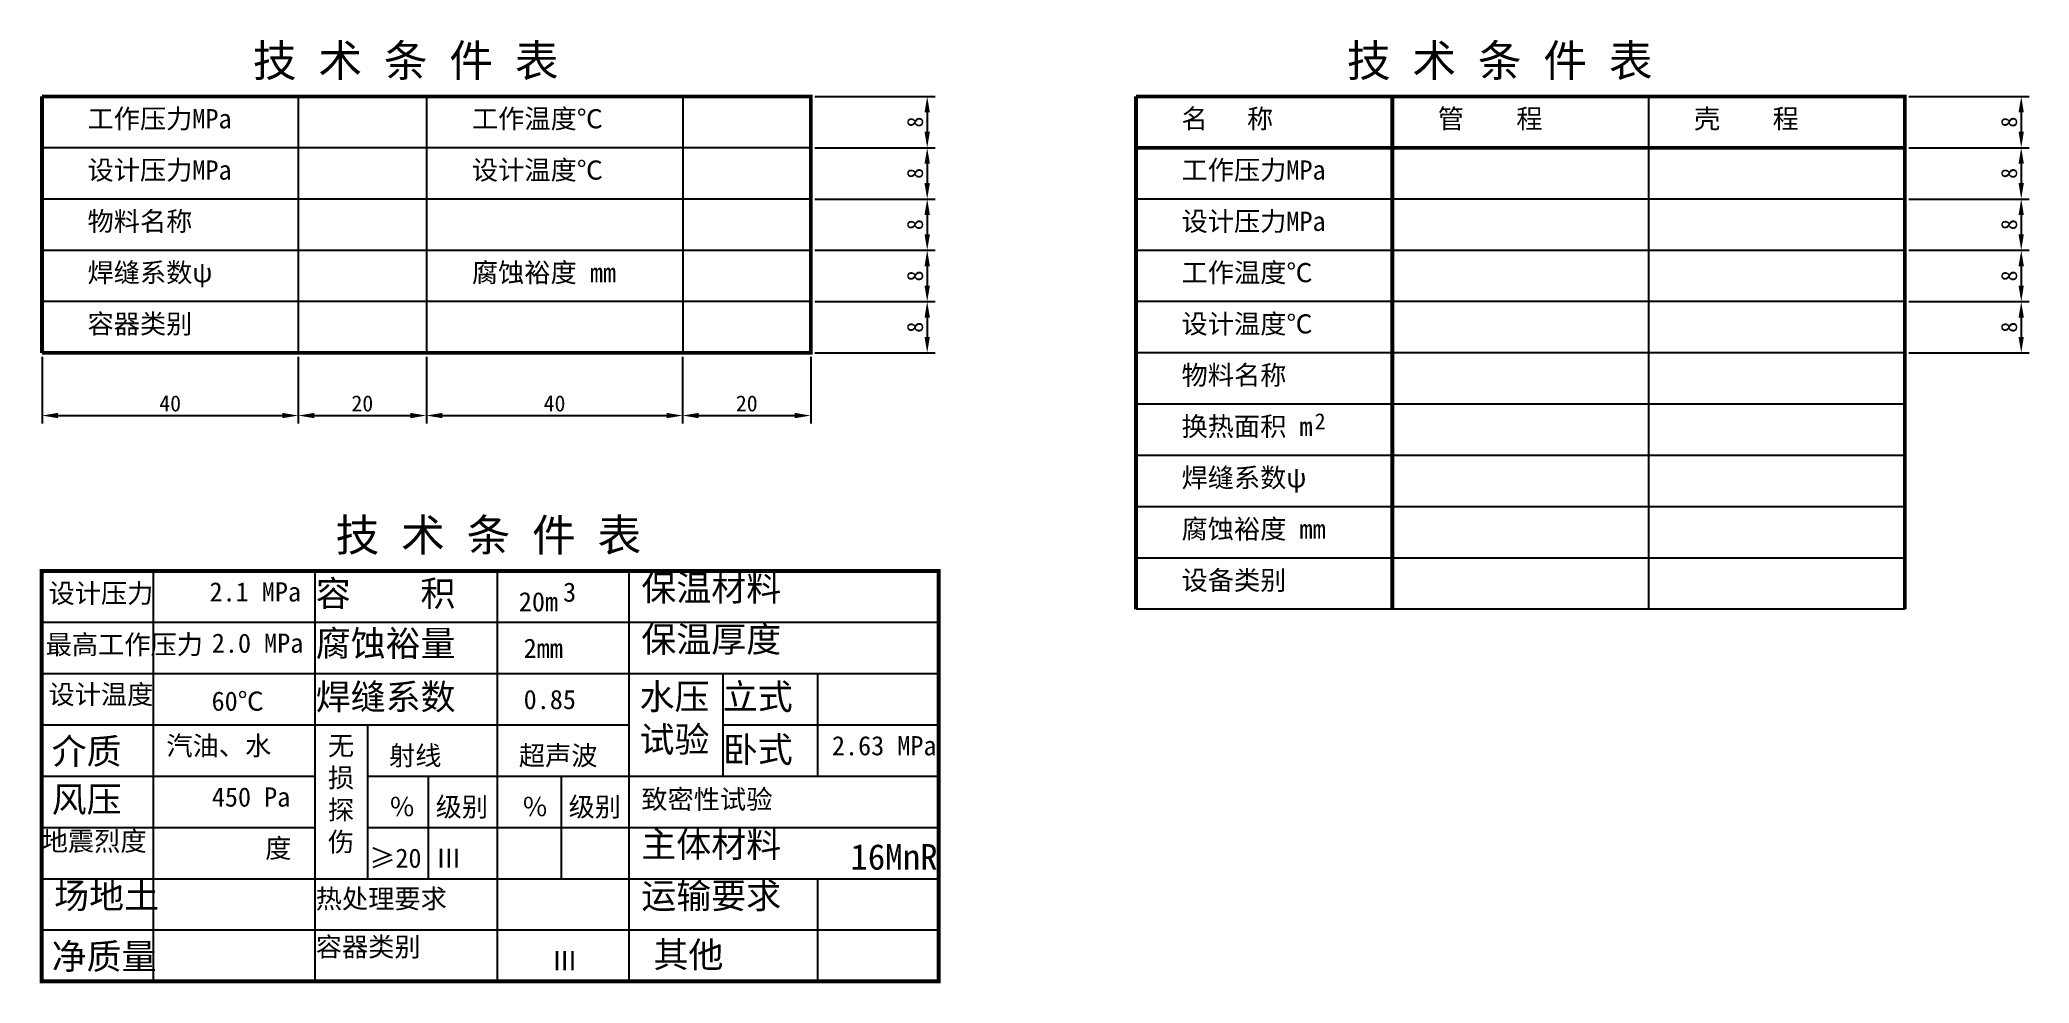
# Model space of a CAD drawing. Header units: millimetres. Extents: x 180 to 490, y 132 to 279.
import ezdxf

# ---------------------------------------------------------------- set-up
doc = ezdxf.new("R2010")
doc.units = ezdxf.units.MM
doc.styles.add('STYLE1', font='SIMFANG.TTF', dxfattribs={"height": 3})
doc.dimstyles.new('ISO-25', dxfattribs={"dimtxt": 2.5, "dimasz": 2.5, "dimexe": 1.25, "dimexo": 0.625, "dimtad": 1, "dimtxsty": 'Standard', "dimcen": 2.5, "dimadec": 0, "dimazin": 0, "dimtfac": 1, "dimtmove": 0, "dimatfit": 3, "dimfxl": 0, "dimarcsym": 0})

# ---------------------------------------------------------------- blocks, each defined once
blk = doc.blocks.new('*D1')
at = {"color": 0, "lineweight": -2}
for p, q in [((179.89, 229.73), (179.89, 219.33)), ((219.89, 229.73), (219.89, 219.33)), ((182.39, 220.58), (217.39, 220.58))]:
    blk.add_line(p, q, dxfattribs=at)
at = {"color": 0}
for points in [[(182.39, 221), (182.39, 220.17), (179.89, 220.58)], [(217.39, 221), (217.39, 220.17), (219.89, 220.58)]]:
    blk.add_solid(points, dxfattribs=at)
at = {"layer": 'Defpoints', "color": 0}
for p in [(179.89, 230.36), (219.89, 230.36), (219.89, 220.58)]:
    blk.add_point(p, dxfattribs=at)
at = {"color": 0, "insert": (199.89, 222.46), "char_height": 2.5, "attachment_point": 5}
blk.add_mtext('40', dxfattribs=at)
blk = doc.blocks.new('*D2')
at = {"color": 0}
for p, q in [((219.89, 229.73), (219.89, 219.33)), ((239.89, 229.73), (239.89, 219.33)), ((222.39, 220.58), (237.39, 220.58))]:
    blk.add_line(p, q, dxfattribs=at)
for points in [[(222.39, 221), (222.39, 220.17), (219.89, 220.58)], [(237.39, 221), (237.39, 220.17), (239.89, 220.58)]]:
    blk.add_solid(points, dxfattribs=at)
at = {"layer": 'Defpoints', "color": 0}
for p in [(219.89, 230.36), (239.89, 230.36), (239.89, 220.58)]:
    blk.add_point(p, dxfattribs=at)
at = {"color": 0, "insert": (229.89, 222.46), "char_height": 2.5, "attachment_point": 5}
blk.add_mtext('20', dxfattribs=at)
blk = doc.blocks.new('*D3')
at = {"color": 0}
for p, q in [((239.89, 229.73), (239.89, 219.33)), ((279.89, 229.73), (279.89, 219.33)), ((242.39, 220.58), (277.39, 220.58))]:
    blk.add_line(p, q, dxfattribs=at)
for points in [[(242.39, 221), (242.39, 220.17), (239.89, 220.58)], [(277.39, 221), (277.39, 220.17), (279.89, 220.58)]]:
    blk.add_solid(points, dxfattribs=at)
at = {"layer": 'Defpoints', "color": 0}
for p in [(239.89, 230.36), (279.89, 230.36), (279.89, 220.58)]:
    blk.add_point(p, dxfattribs=at)
at = {"color": 0, "insert": (259.89, 222.46), "char_height": 2.5, "attachment_point": 5}
blk.add_mtext('40', dxfattribs=at)
blk = doc.blocks.new('*D4')
at = {"color": 0}
for p, q in [((279.89, 229.73), (279.89, 219.33)), ((299.89, 229.73), (299.89, 219.33)), ((282.39, 220.58), (297.39, 220.58))]:
    blk.add_line(p, q, dxfattribs=at)
for points in [[(282.39, 221), (282.39, 220.17), (279.89, 220.58)], [(297.39, 221), (297.39, 220.17), (299.89, 220.58)]]:
    blk.add_solid(points, dxfattribs=at)
at = {"layer": 'Defpoints', "color": 0}
for p in [(279.89, 230.36), (299.89, 230.36), (299.89, 220.58)]:
    blk.add_point(p, dxfattribs=at)
at = {"color": 0, "insert": (289.89, 222.46), "char_height": 2.5, "attachment_point": 5}
blk.add_mtext('20', dxfattribs=at)
blk = doc.blocks.new('*D5')
at = {"color": 0, "lineweight": -2}
for p, q in [((300.52, 270.36), (319.31, 270.36)), ((318.06, 267.86), (318.06, 264.86)), ((300.52, 262.36), (319.31, 262.36))]:
    blk.add_line(p, q, dxfattribs=at)
at = {"color": 0}
for points in [[(317.64, 267.86), (318.48, 267.86), (318.06, 270.36)], [(317.64, 264.86), (318.48, 264.86), (318.06, 262.36)]]:
    blk.add_solid(points, dxfattribs=at)
at = {"layer": 'Defpoints', "color": 0}
for p in [(299.89, 270.36), (299.89, 262.36), (318.06, 262.36)]:
    blk.add_point(p, dxfattribs=at)
at = {"color": 0, "insert": (316.18, 266.36), "char_height": 2.5, "attachment_point": 5, "rotation": 90}
blk.add_mtext('8', dxfattribs=at)
blk = doc.blocks.new('*D6')
at = {"color": 0}
for p, q in [((300.52, 262.36), (319.31, 262.36)), ((318.06, 259.86), (318.06, 256.86)), ((300.52, 254.36), (319.31, 254.36))]:
    blk.add_line(p, q, dxfattribs=at)
for points in [[(317.64, 259.86), (318.48, 259.86), (318.06, 262.36)], [(317.64, 256.86), (318.48, 256.86), (318.06, 254.36)]]:
    blk.add_solid(points, dxfattribs=at)
at = {"layer": 'Defpoints', "color": 0}
for p in [(299.89, 262.36), (299.89, 254.36), (318.06, 254.36)]:
    blk.add_point(p, dxfattribs=at)
at = {"color": 0, "insert": (316.18, 258.36), "char_height": 2.5, "attachment_point": 5, "rotation": 90}
blk.add_mtext('8', dxfattribs=at)
blk = doc.blocks.new('*D7')
at = {"color": 0}
for p, q in [((300.52, 254.36), (319.31, 254.36)), ((318.06, 251.86), (318.06, 248.86)), ((300.52, 246.36), (319.31, 246.36))]:
    blk.add_line(p, q, dxfattribs=at)
for points in [[(317.64, 251.86), (318.48, 251.86), (318.06, 254.36)], [(317.64, 248.86), (318.48, 248.86), (318.06, 246.36)]]:
    blk.add_solid(points, dxfattribs=at)
at = {"layer": 'Defpoints', "color": 0}
for p in [(299.89, 254.36), (299.89, 246.36), (318.06, 246.36)]:
    blk.add_point(p, dxfattribs=at)
at = {"color": 0, "insert": (316.18, 250.36), "char_height": 2.5, "attachment_point": 5, "rotation": 90}
blk.add_mtext('8', dxfattribs=at)
blk = doc.blocks.new('*D8')
at = {"color": 0}
for p, q in [((300.52, 246.36), (319.31, 246.36)), ((318.06, 243.86), (318.06, 240.86)), ((300.52, 238.36), (319.31, 238.36))]:
    blk.add_line(p, q, dxfattribs=at)
for points in [[(317.64, 243.86), (318.48, 243.86), (318.06, 246.36)], [(317.64, 240.86), (318.48, 240.86), (318.06, 238.36)]]:
    blk.add_solid(points, dxfattribs=at)
at = {"layer": 'Defpoints', "color": 0}
for p in [(299.89, 246.36), (299.89, 238.36), (318.06, 238.36)]:
    blk.add_point(p, dxfattribs=at)
at = {"color": 0, "insert": (316.18, 242.36), "char_height": 2.5, "attachment_point": 5, "rotation": 90}
blk.add_mtext('8', dxfattribs=at)
blk = doc.blocks.new('*D9')
at = {"color": 0}
for p, q in [((300.52, 238.36), (319.31, 238.36)), ((318.06, 235.86), (318.06, 232.86)), ((300.52, 230.36), (319.31, 230.36))]:
    blk.add_line(p, q, dxfattribs=at)
for points in [[(317.64, 235.86), (318.48, 235.86), (318.06, 238.36)], [(317.64, 232.86), (318.48, 232.86), (318.06, 230.36)]]:
    blk.add_solid(points, dxfattribs=at)
at = {"layer": 'Defpoints', "color": 0}
for p in [(299.89, 238.36), (299.89, 230.36), (318.06, 230.36)]:
    blk.add_point(p, dxfattribs=at)
at = {"color": 0, "insert": (316.18, 234.36), "char_height": 2.5, "attachment_point": 5, "rotation": 90}
blk.add_mtext('8', dxfattribs=at)
blk = doc.blocks.new('*D13')
at = {"color": 0}
for p, q in [((471.28, 246.36), (490.08, 246.36)), ((488.83, 243.86), (488.83, 240.86)), ((471.28, 238.36), (490.08, 238.36))]:
    blk.add_line(p, q, dxfattribs=at)
for points in [[(488.41, 243.86), (489.24, 243.86), (488.83, 246.36)], [(488.41, 240.86), (489.24, 240.86), (488.83, 238.36)]]:
    blk.add_solid(points, dxfattribs=at)
at = {"layer": 'Defpoints', "color": 0}
for p in [(470.66, 246.36), (470.66, 238.36), (488.83, 238.36)]:
    blk.add_point(p, dxfattribs=at)
at = {"color": 0, "insert": (486.95, 242.36), "char_height": 2.5, "attachment_point": 5, "rotation": 90}
blk.add_mtext('8', dxfattribs=at)
blk = doc.blocks.new('*D14')
at = {"color": 0}
for p, q in [((471.28, 238.36), (490.08, 238.36)), ((488.83, 235.86), (488.83, 232.86)), ((471.28, 230.36), (490.08, 230.36))]:
    blk.add_line(p, q, dxfattribs=at)
for points in [[(488.41, 235.86), (489.24, 235.86), (488.83, 238.36)], [(488.41, 232.86), (489.24, 232.86), (488.83, 230.36)]]:
    blk.add_solid(points, dxfattribs=at)
at = {"layer": 'Defpoints', "color": 0}
for p in [(470.66, 238.36), (470.66, 230.36), (488.83, 230.36)]:
    blk.add_point(p, dxfattribs=at)
at = {"color": 0, "insert": (486.95, 234.36), "char_height": 2.5, "attachment_point": 5, "rotation": 90}
blk.add_mtext('8', dxfattribs=at)
blk = doc.blocks.new('*D12')
at = {"color": 0}
for p, q in [((471.28, 254.36), (490.08, 254.36)), ((488.83, 251.86), (488.83, 248.86)), ((471.28, 246.36), (490.08, 246.36))]:
    blk.add_line(p, q, dxfattribs=at)
for points in [[(488.41, 251.86), (489.24, 251.86), (488.83, 254.36)], [(488.41, 248.86), (489.24, 248.86), (488.83, 246.36)]]:
    blk.add_solid(points, dxfattribs=at)
at = {"layer": 'Defpoints', "color": 0}
for p in [(470.66, 254.36), (470.66, 246.36), (488.83, 246.36)]:
    blk.add_point(p, dxfattribs=at)
at = {"color": 0, "insert": (486.95, 250.36), "char_height": 2.5, "attachment_point": 5, "rotation": 90}
blk.add_mtext('8', dxfattribs=at)
blk = doc.blocks.new('*D11')
at = {"color": 0}
for p, q in [((471.28, 262.36), (490.08, 262.36)), ((488.83, 259.86), (488.83, 256.86)), ((471.28, 254.36), (490.08, 254.36))]:
    blk.add_line(p, q, dxfattribs=at)
for points in [[(488.41, 259.86), (489.24, 259.86), (488.83, 262.36)], [(488.41, 256.86), (489.24, 256.86), (488.83, 254.36)]]:
    blk.add_solid(points, dxfattribs=at)
at = {"layer": 'Defpoints', "color": 0}
for p in [(470.66, 262.36), (470.66, 254.36), (488.83, 254.36)]:
    blk.add_point(p, dxfattribs=at)
at = {"color": 0, "insert": (486.95, 258.36), "char_height": 2.5, "attachment_point": 5, "rotation": 90}
blk.add_mtext('8', dxfattribs=at)
blk = doc.blocks.new('*D10')
at = {"color": 0, "lineweight": -2}
for p, q in [((471.28, 270.36), (490.08, 270.36)), ((488.83, 267.86), (488.83, 264.86)), ((471.28, 262.36), (490.08, 262.36))]:
    blk.add_line(p, q, dxfattribs=at)
at = {"color": 0}
for points in [[(488.41, 267.86), (489.24, 267.86), (488.83, 270.36)], [(488.41, 264.86), (489.24, 264.86), (488.83, 262.36)]]:
    blk.add_solid(points, dxfattribs=at)
at = {"layer": 'Defpoints', "color": 0}
for p in [(470.66, 270.36), (470.66, 262.36), (488.83, 262.36)]:
    blk.add_point(p, dxfattribs=at)
at = {"color": 0, "insert": (486.95, 266.36), "char_height": 2.5, "attachment_point": 5, "rotation": 90}
blk.add_mtext('8', dxfattribs=at)

msp = doc.modelspace()

# ---------------------------------------------------------------- linework, layer by layer
for p, q in [((219.892, 270.356), (219.892, 230.356)), ((239.892, 270.356), (239.892, 230.356)), ((279.892, 270.356), (279.892, 230.356)), ((390.658, 270.356), (390.658, 230.356)), ((430.658, 270.356), (430.658, 190.356)), ((299.892, 262.356), (179.892, 262.356)), ((299.892, 254.356), (179.892, 254.356)), ((470.658, 254.356), (350.658, 254.356)), ((299.892, 246.356), (179.892, 246.356)), ((470.658, 246.356), (350.658, 246.356)), ((299.892, 238.356), (179.892, 238.356)), ((470.658, 238.356), (350.658, 238.356)), ((470.658, 230.356), (350.658, 230.356)), ((470.658, 222.356), (350.658, 222.356)), ((470.658, 214.356), (350.658, 214.356)), ((470.658, 206.356), (350.658, 206.356)), ((470.658, 198.356), (350.658, 198.356)), ((470.658, 190.356), (350.658, 190.356)), ((230.675, 172.33), (230.675, 148.33)), ((240.167, 164.33), (240.167, 148.33)), ((260.916, 164.33), (260.916, 148.33)), ((319.843, 132.33), (179.843, 132.33))]:
    msp.add_line(p, q)
at = {"linetype": 'Continuous'}
for p, q in [((179.843, 196.33), (319.843, 196.33)), ((197.298, 164.33), (197.298, 196.33)), ((222.513, 164.33), (222.513, 196.33)), ((250.941, 196.33), (250.941, 164.33)), ((271.502, 196.33), (271.502, 164.33)), ((179.843, 188.33), (319.843, 188.33)), ((179.843, 180.33), (319.843, 180.33)), ((286.16, 180.33), (286.16, 164.33)), ((300.936, 180.33), (300.936, 164.33)), ((179.843, 172.33), (271.502, 172.33)), ((286.16, 172.33), (319.843, 172.33)), ((179.843, 164.33), (222.513, 164.33)), ((197.298, 132.33), (197.298, 164.33)), ((222.513, 132.33), (222.513, 164.33)), ((230.675, 164.33), (319.843, 164.33)), ((250.941, 164.33), (250.941, 132.33)), ((271.502, 164.33), (271.502, 132.33)), ((179.843, 156.33), (222.513, 156.33)), ((230.675, 156.33), (319.843, 156.33)), ((179.843, 148.33), (319.843, 148.33)), ((300.936, 148.33), (300.936, 132.33)), ((179.843, 140.33), (271.502, 140.33)), ((271.502, 140.33), (319.843, 140.33)), ((179.843, 132.33), (189.843, 132.33)), ((189.843, 132.33), (319.843, 132.33))]:
    msp.add_line(p, q, dxfattribs=at)
at = {"const_width": 0.6}
for points in [[(179.892, 270.356), (259.892, 270.356), (239.892, 270.356), (279.892, 270.356), (299.892, 270.356), (299.892, 262.356), (299.892, 254.356), (299.892, 254.356), (299.892, 254.356)], [(179.892, 230.356), (179.892, 270.356)], [(350.658, 270.356), (430.658, 270.356), (410.658, 270.356), (450.658, 270.356), (470.658, 270.356), (470.658, 262.356), (470.658, 190.356), (470.658, 190.356), (470.658, 190.356)], [(350.658, 190.356), (350.658, 270.356)], [(390.658, 270.356), (390.658, 190.356)], [(470.658, 262.356), (350.658, 262.356)], [(299.892, 254.356), (299.892, 246.356), (299.892, 238.356), (299.892, 230.356), (179.892, 230.356)], [(179.843, 196.33), (319.843, 196.33), (319.843, 132.33), (179.843, 132.33), (179.843, 196.33)]]:
    msp.add_lwpolyline(points, dxfattribs=at)
msp.add_lwpolyline([(179.843, 196.33), (319.843, 196.33), (319.843, 132.33)])

# ---------------------------------------------------------------- texts
at = {"linetype": 'Continuous', "style": 'STYLE1'}
for s, p in [('20m', (254.319, 190.039)), ('3', (261.23, 191.54)), ('2mm', (255.07, 182.785)), ('60℃', (206.354, 174.535)), ('0.85', (255.07, 174.785)), ('射线', (234.053, 166.039)), ('超声波', (254.319, 166.039)), ('级别', (241.337, 158.039)), ('级别', (262.086, 158.039)), ('％', (234.053, 158.039)), ('％', (254.802, 158.039)), ('≥20', (230.962, 150.039)), ('Ⅲ', (241.337, 150.039)), ('Ⅲ', (259.437, 134.039))]:
    msp.add_text(s, height=3, dxfattribs=at).set_placement(p)
at = {"linetype": 'Continuous', "attachment_point": 1, "style": 'STYLE1'}
for s, insert, char_height, width in [('{\\f黑体|b0|i0|c134|p2;技 术 条 件 表}', (212.808, 278.455), 5, 102.4355), ('{\\f黑体|b0|i0|c134|p2;技 术 条 件 表}', (383.575, 278.455), 5, 102.4355), ('工作压力MPa', (186.994, 268.387), 3, 28.07763), ('工作温度℃', (246.994, 268.387), 3, 28.0776), ('名   称', (357.761, 268.387), 3, 28.0776), ('管    程', (397.761, 268.387), 3, 28.0776), ('壳    程', (437.761, 268.387), 3, 28.0776), ('设计压力MPa', (186.994, 260.387), 3, 32.89728), ('设计温度℃', (246.994, 260.387), 3, 32.8973), ('工作压力MPa', (357.761, 260.387), 3, 28.07763), ('物料名称', (186.994, 252.387), 3, 32.8973), ('设计压力MPa', (357.761, 252.387), 3, 32.89728), ('焊缝系数ψ', (186.994, 244.387), 3, 32.8973), ('腐蚀裕度 mm', (246.994, 244.387), 3, 32.8973), ('工作温度℃', (357.761, 244.387), 3, 28.0776), ('容器类别', (186.994, 236.387), 3, 32.8973), ('设计温度℃', (357.761, 236.387), 3, 32.8973), ('物料名称', (357.761, 228.387), 3, 32.8973), ('换热面积 m', (357.761, 220.387), 3, 32.8973), ('焊缝系数ψ', (357.761, 212.387), 3, 32.8973), ('{\\f黑体|b0|i0|c134|p2;技 术 条 件 表}', (225.72, 204.429), 5, 102.4355), ('腐蚀裕度 mm', (357.761, 204.387), 3, 32.8973), ('保温材料', (273.441, 195.684), 4, 29.0568), ('设备类别', (357.761, 196.387), 3, 32.8973), ('设计压力', (180.899, 194.361), 3, 17.4556), ('2.1 MPa', (206.037, 194.579), 3, 25.3472), ('容    积', (222.619, 194.826), 4, 27.6716), ('最高工作压力', (180.458, 186.361), 3, 25.71545), ('2.0 MPa', (206.395, 186.579), 3, 25.3472), ('腐蚀裕量', (222.619, 187.043), 4, 27.6716), ('保温厚度', (273.441, 187.684), 4, 29.0568), ('设计温度', (180.899, 178.581), 3, 17.4556), ('焊缝系数', (222.619, 178.706), 4, 27.6716), ('水压\\P试验', (273.163, 178.73), 4, 10.89424), ('立式', (286.16, 178.73), 4, 11.08736), ('介质', (181.394, 170.213), 4, 13.96448), ('汽油、水', (199.301, 170.579), 3, 53.643), ('卧式', (286.16, 170.478), 4, 11.08736), ('无损探伤', (224.516, 170.579), 3, 6.15917), ('2.63 MPa', (303.189, 170.579), 3, 25.3472), ('风压', (181.394, 162.706), 4, 13.96448), ('450 Pa', (206.395, 162.579), 3, 25.3472), ('致密性试验', (273.441, 162.221), 3, 29.0568), ('地震烈度', (179.843, 155.684), 3, 25.6684), ('主体材料', (273.441, 155.684), 4, 29.0568), ('度', (214.72, 154.579), 3, 25.3472), ('16MnR', (306.073, 153.731), 4, 5.4041), ('场地土', (181.782, 147.684), 4, 17.4556), ('热处理要求', (222.619, 146.706), 3, 27.6716), ('运输要求', (273.441, 147.684), 4, 29.0568), ('净质量', (181.394, 138.213), 4, 15.90389), ('容器类别{\\H1.333x;  }', (222.619, 139.2), 3, 27.6716), ('其他', (275.344, 138.478), 4, 11.0874)]:
    msp.add_mtext(s, dxfattribs=dict(at, insert=insert, char_height=char_height, width=width))
at = {"insert": (378.546, 220.938), "char_height": 2.5, "width": 1.0767, "attachment_point": 1}
msp.add_mtext('2', dxfattribs=at)

# ---------------------------------------------------------------- dimensions: what is measured, and where the dimension line sits
for base, p1, p2, picture, middle in [((318.059, 262.356), (299.892, 270.356), (299.892, 262.356), '*D5', (316.184, 266.356)), ((488.825, 262.356), (470.658, 270.356), (470.658, 262.356), '*D10', (486.95, 266.356))]:
    dim = msp.add_linear_dim(base=base, p1=p1, p2=p2, angle=90, dimstyle='ISO-25')
    dim.commit()
    dim.dimension.update_dxf_attribs({"geometry": picture, "text_midpoint": middle})
for base, p1, p2, picture, middle in [((318.059, 254.356), (299.892, 262.356), (299.892, 254.356), '*D6', (316.184, 258.356)), ((488.825, 254.356), (470.658, 262.356), (470.658, 254.356), '*D11', (486.95, 258.356)), ((318.059, 246.356), (299.892, 254.356), (299.892, 246.356), '*D7', (316.184, 250.356)), ((488.825, 246.356), (470.658, 254.356), (470.658, 246.356), '*D12', (486.95, 250.356)), ((318.059, 238.356), (299.892, 246.356), (299.892, 238.356), '*D8', (316.184, 242.356)), ((488.825, 238.356), (470.658, 246.356), (470.658, 238.356), '*D13', (486.95, 242.356)), ((318.059, 230.356), (299.892, 238.356), (299.892, 230.356), '*D9', (316.184, 234.356)), ((488.825, 230.356), (470.658, 238.356), (470.658, 230.356), '*D14', (486.95, 234.356))]:
    dim = msp.add_linear_dim(base=base, p1=p1, p2=p2, angle=90, dimstyle='ISO-25', override={"dimtmove": 1})
    dim.commit()
    dim.dimension.update_dxf_attribs({"geometry": picture, "text_midpoint": middle})
dim = msp.add_linear_dim(base=(219.892, 220.583), p1=(179.892, 230.356), p2=(219.892, 230.356), dimstyle='ISO-25')
dim.commit()
dim.dimension.update_dxf_attribs({"geometry": '*D1', "text_midpoint": (199.892, 222.458)})
for base, p1, p2, picture, middle in [((239.892, 220.583), (219.892, 230.356), (239.892, 230.356), '*D2', (229.892, 222.458)), ((279.892, 220.583), (239.892, 230.356), (279.892, 230.356), '*D3', (259.892, 222.458)), ((299.892, 220.583), (279.892, 230.356), (299.892, 230.356), '*D4', (289.892, 222.458))]:
    dim = msp.add_linear_dim(base=base, p1=p1, p2=p2, dimstyle='ISO-25', override={"dimtmove": 1})
    dim.commit()
    dim.dimension.update_dxf_attribs({"geometry": picture, "text_midpoint": middle})

doc.saveas('drawing.dxf')
